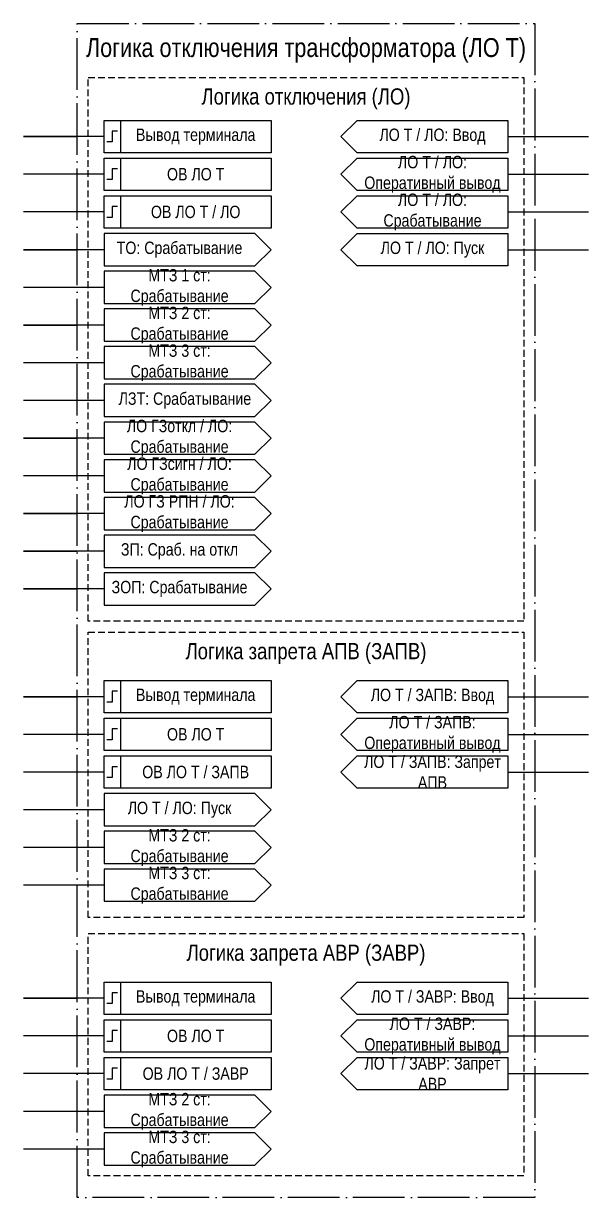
# Model space of a CAD drawing. Header units: millimetres. Extents: x -2016 to 1983, y 0 to 841.
# Drawn here: x -419 to -314, y 621 to 839 of the extents above; entities that cross this region are included whole.
import ezdxf

# ---------------------------------------------------------------- set-up
doc = ezdxf.new("R2010")
doc.units = ezdxf.units.MM
doc.linetypes.add('ACAD_ISO04W100', pattern=[30, 24, -3, 0, -3])
doc.linetypes.add('штриховая2', pattern=[0.375, 0.25, -0.125])
doc.layers.add('TEXT', color=7, linetype='Continuous', lineweight=25)
doc.layers.add('Основная', color=7, linetype='Continuous')
doc.styles.add('2.5_Gost_RD', font='ARIALN.TTF', dxfattribs={"height": 2.5})
doc.styles.add('3.5_Gost_RD', font='ARIALN.TTF', dxfattribs={"height": 3.5})

msp = doc.modelspace()

# ---------------------------------------------------------------- linework, layer by layer
at = {"ltscale": 100}
for p, q in [((-404, 818), (-419, 818)), ((-419, 818), (-409, 818)), ((-329, 818), (-314, 818)), ((-404, 811), (-419, 811)), ((-329, 811), (-314, 811)), ((-404, 804), (-419, 804)), ((-329, 804), (-314, 804)), ((-404, 797), (-419, 797)), ((-419, 797), (-409, 797)), ((-329, 797), (-314, 797)), ((-404, 790), (-419, 790)), ((-404, 783), (-419, 783)), ((-419, 783), (-409, 783)), ((-404, 776), (-419, 776)), ((-404, 769), (-419, 769)), ((-404, 762), (-419, 762)), ((-419, 762), (-409, 762)), ((-404, 755), (-419, 755)), ((-404, 748), (-419, 748)), ((-419, 748), (-409, 748)), ((-404, 741), (-419, 741)), ((-419, 741), (-409, 741)), ((-404, 734), (-419, 734)), ((-419, 734), (-409, 734)), ((-404, 714), (-419, 714)), ((-419, 714), (-409, 714)), ((-329, 714), (-314, 714)), ((-404, 707), (-419, 707)), ((-329, 707), (-314, 707)), ((-357, 703), (-360, 700)), ((-404, 700), (-419, 700)), ((-360, 700), (-357, 697)), ((-329, 700), (-314, 700)), ((-404, 693), (-419, 693)), ((-404, 686), (-419, 686)), ((-404, 679), (-419, 679)), ((-404, 658), (-419, 658)), ((-419, 658), (-409, 658)), ((-329, 658), (-314, 658)), ((-404, 651), (-419, 651)), ((-329, 651), (-314, 651)), ((-357, 647), (-360, 644)), ((-404, 644), (-419, 644)), ((-360, 644), (-357, 641)), ((-329, 644), (-314, 644)), ((-404, 637), (-419, 637)), ((-404, 630), (-419, 630))]:
    msp.add_line(p, q, dxfattribs=at)
at = {"color": 251, "linetype": 'ACAD_ISO04W100', "lineweight": 30, "ltscale": 0.4, "true_color": 0x58595b}
msp.add_lwpolyline([(-409, 839), (-324, 839), (-324, 621), (-409, 621)], close=True, dxfattribs=at)
at = {"linetype": 'штриховая2', "ltscale": 5}
for points in [[(-407, 829), (-326, 829), (-326, 728), (-407, 728)], [(-407, 726), (-326, 726), (-326, 673), (-407, 673)], [(-407, 670), (-326, 670), (-326, 625), (-407, 625)]]:
    msp.add_lwpolyline(points, close=True, dxfattribs=at)
at = {"ltscale": 100}
for points in [[(-404, 821), (-401, 821), (-401, 815), (-404, 815)], [(-404, 821), (-373, 821), (-373, 815), (-404, 815)], [(-404, 814), (-401, 814), (-401, 808), (-404, 808)], [(-404, 814), (-373, 814), (-373, 808), (-404, 808)], [(-404, 807), (-401, 807), (-401, 801), (-404, 801)], [(-404, 807), (-373, 807), (-373, 801), (-404, 801)], [(-404, 717), (-401, 717), (-401, 711), (-404, 711)], [(-404, 717), (-373, 717), (-373, 711), (-404, 711)], [(-404, 710), (-401, 710), (-401, 704), (-404, 704)], [(-404, 710), (-373, 710), (-373, 704), (-404, 704)], [(-404, 703), (-401, 703), (-401, 697), (-404, 697)], [(-404, 703), (-373, 703), (-373, 697), (-404, 697)], [(-404, 661), (-401, 661), (-401, 655), (-404, 655)], [(-404, 661), (-373, 661), (-373, 655), (-404, 655)], [(-404, 654), (-401, 654), (-401, 648), (-404, 648)], [(-404, 654), (-373, 654), (-373, 648), (-404, 648)], [(-404, 647), (-401, 647), (-401, 641), (-404, 641)], [(-404, 647), (-373, 647), (-373, 641), (-404, 641)]]:
    msp.add_lwpolyline(points, close=True, dxfattribs=at)
for points in [[(-360, 818), (-357, 821), (-329, 821), (-329, 815), (-357, 815), (-360, 818)], [(-360, 811), (-357, 814), (-329, 814), (-329, 808), (-357, 808), (-360, 811)], [(-373, 797), (-376, 800), (-404, 800), (-404, 794), (-376, 794), (-373, 797)], [(-373, 790), (-376, 793), (-404, 793), (-404, 787), (-376, 787), (-373, 790)], [(-373, 783), (-376, 786), (-404, 786), (-404, 780), (-376, 780), (-373, 783)], [(-373, 776), (-376, 779), (-404, 779), (-404, 773), (-376, 773), (-373, 776)], [(-373, 769), (-376, 772), (-404, 772), (-404, 766), (-376, 766), (-373, 769)], [(-373, 762), (-376, 765), (-404, 765), (-404, 759), (-376, 759), (-373, 762)], [(-373, 755), (-376, 758), (-404, 758), (-404, 752), (-376, 752), (-373, 755)], [(-373, 748), (-376, 751), (-404, 751), (-404, 745), (-376, 745), (-373, 748)], [(-373, 741), (-376, 744), (-404, 744), (-404, 738), (-376, 738), (-373, 741)], [(-373, 734), (-376, 737), (-404, 737), (-404, 731), (-376, 731), (-373, 734)], [(-360, 714), (-357, 717), (-329, 717), (-329, 711), (-357, 711), (-360, 714)], [(-360, 707), (-357, 710), (-329, 710), (-329, 704), (-357, 704), (-360, 707)], [(-360, 700), (-357, 703), (-329, 703), (-329, 697), (-357, 697), (-360, 700)], [(-373, 693), (-376, 696), (-404, 696), (-404, 690), (-376, 690), (-373, 693)], [(-373, 686), (-376, 689), (-404, 689), (-404, 683), (-376, 683), (-373, 686)], [(-373, 679), (-376, 682), (-404, 682), (-404, 676), (-376, 676), (-373, 679)], [(-360, 658), (-357, 661), (-329, 661), (-329, 655), (-357, 655), (-360, 658)], [(-360, 651), (-357, 654), (-329, 654), (-329, 648), (-357, 648), (-360, 651)], [(-360, 644), (-357, 647), (-329, 647), (-329, 641), (-357, 641), (-360, 644)], [(-373, 637), (-376, 640), (-404, 640), (-404, 634), (-376, 634), (-373, 637)], [(-373, 630), (-376, 633), (-404, 633), (-404, 627), (-376, 627), (-373, 630)]]:
    msp.add_lwpolyline(points, dxfattribs=at)
at = {"lineweight": 30, "ltscale": 100}
for points in [[(-401.5, 819), (-402.5, 819), (-402.5, 817), (-403.5, 817)], [(-401.5, 812), (-402.5, 812), (-402.5, 810), (-403.5, 810)], [(-401.5, 805), (-402.5, 805), (-402.5, 803), (-403.5, 803)], [(-401.5, 715), (-402.5, 715), (-402.5, 713), (-403.5, 713)], [(-401.5, 708), (-402.5, 708), (-402.5, 706), (-403.5, 706)], [(-401.5, 701), (-402.5, 701), (-402.5, 699), (-403.5, 699)], [(-401.5, 659), (-402.5, 659), (-402.5, 657), (-403.5, 657)], [(-401.5, 652), (-402.5, 652), (-402.5, 650), (-403.5, 650)], [(-401.5, 645), (-402.5, 645), (-402.5, 643), (-403.5, 643)]]:
    msp.add_lwpolyline(points, dxfattribs=at)
at = {"layer": 'Основная', "ltscale": 100}
for points in [[(-329, 807), (-329, 801), (-357, 801), (-360, 804), (-357, 807)], [(-329, 800), (-329, 794), (-357, 794), (-360, 797), (-357, 800)]]:
    msp.add_lwpolyline(points, close=True, dxfattribs=at)

# ---------------------------------------------------------------- texts
at = {"color": 2, "ltscale": 100, "insert": (-366.5, 834), "char_height": 3.5, "width": 85, "attachment_point": 5, "style": '3.5_Gost_RD'}
msp.add_mtext('{\\C30;\\c3639023;Логика отключения трансформатора (ЛО Т)}', dxfattribs=at)
at = {"color": 30, "ltscale": 100, "true_color": 0xef8637, "char_height": 3, "width": 81, "attachment_point": 5, "style": '3.5_Gost_RD'}
for s, insert in [('Логика отключения (ЛО)', (-366.5, 825)), ('Логика запрета АПВ (ЗАПВ)', (-366.5, 722)), ('Логика запрета АВР (ЗАВР)', (-366.5, 666))]:
    msp.add_mtext(s, dxfattribs=dict(at, insert=insert))
at = {"color": 0, "ltscale": 100, "char_height": 2.3, "width": 28, "attachment_point": 5, "style": '2.5_Gost_RD'}
for insert in [(-387, 818), (-387, 714), (-387, 658)]:
    msp.add_mtext('{\\C256;Вывод терминала}', dxfattribs=dict(at, insert=insert))
at = {"ltscale": 100, "char_height": 2.3, "width": 28, "attachment_point": 5, "style": '2.5_Gost_RD'}
for s, insert in [('МТЗ 1 ст: Срабатывание ', (-390, 790)), ('МТЗ 2 ст: Срабатывание ', (-390, 783)), ('МТЗ 3 ст: Срабатывание ', (-390, 776)), ('ЛЗТ: Срабатывание ', (-389, 769)), ('МТЗ 2 ст: Срабатывание ', (-390, 686)), ('МТЗ 3 ст: Срабатывание ', (-390, 679)), ('МТЗ 2 ст: Срабатывание ', (-390, 637)), ('МТЗ 3 ст: Срабатывание ', (-390, 630))]:
    msp.add_mtext(s, dxfattribs=dict(at, insert=insert))
at = {"layer": 'TEXT', "ltscale": 100, "char_height": 2.3, "width": 28, "attachment_point": 5, "style": '2.5_Gost_RD'}
for s, insert in [('ЛО Т / ЛО: Ввод', (-343, 818)), ('ЛО Т / ЛО: Оперативный вывод', (-343, 811)), ('ЛО Т / ЛО: Срабатывание', (-343, 804)), ('ЛО Т / ЛО: Пуск', (-343, 797)), ('ЛО ГЗоткл / ЛО: Срабатывание', (-390, 762)), ('ЛО ГЗсигн / ЛО: Срабатывание', (-390, 755)), ('ЛО ГЗ РПН / ЛО: Срабатывание', (-390, 748)), ('ЗП: Сраб. на откл', (-390, 741)), ('ЗОП: Срабатывание', (-390, 734)), ('ЛО Т / ЗАПВ: Ввод', (-343, 714)), ('ЛО Т / ЗАПВ: Оперативный вывод', (-343, 707)), ('ЛО Т / ЗАПВ: Запрет АПВ', (-343, 700)), ('ЛО Т / ЛО: Пуск', (-390, 693)), ('ЛО Т / ЗАВР: Ввод', (-343, 658)), ('ЛО Т / ЗАВР: Оперативный вывод', (-343, 651)), ('ЛО Т / ЗАВР: Запрет АВР', (-343, 644))]:
    msp.add_mtext(s, dxfattribs=dict(at, insert=insert))
at = {"layer": 'TEXT', "color": 0, "ltscale": 100, "char_height": 2.3, "width": 28, "attachment_point": 5, "style": '2.5_Gost_RD'}
for s, insert in [('{\\C256;ОВ ЛО Т}', (-387, 811)), ('{\\C256;ОВ ЛО Т / ЛО}', (-387, 804)), ('{\\C256;ОВ ЛО Т}', (-387, 707)), ('{\\C256;ОВ ЛО Т}', (-387, 651))]:
    msp.add_mtext(s, dxfattribs=dict(at, insert=insert))
at = {"layer": 'Основная', "color": 0, "ltscale": 100, "char_height": 2.3, "width": 28, "attachment_point": 5, "style": '2.5_Gost_RD'}
for s, insert in [('{\\C256;ТО: Срабатывание}', (-390, 797)), ('{\\C256;ОВ ЛО Т / ЗАПВ}', (-387, 700)), ('{\\C256;ОВ ЛО Т / ЗАВР}', (-387, 644))]:
    msp.add_mtext(s, dxfattribs=dict(at, insert=insert))

doc.saveas('drawing.dxf')
